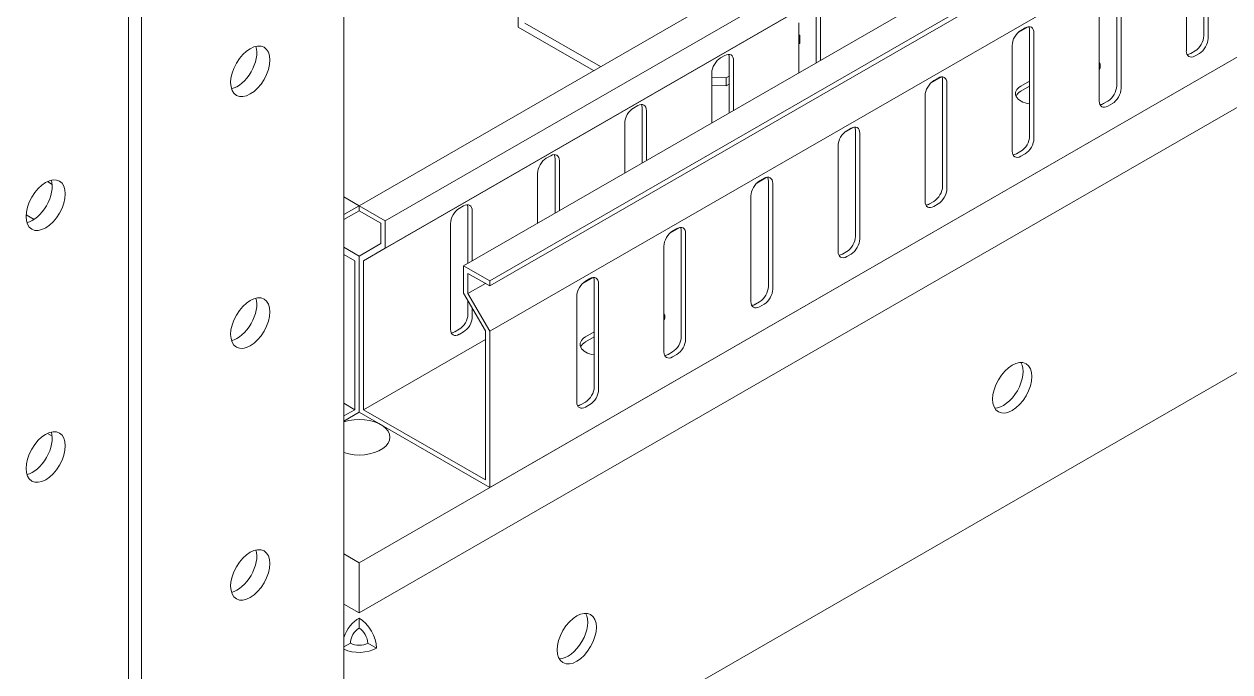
# Model space of a CAD drawing. Header units: millimetres. Extents: x 0 to 8410, y 0 to 5940.
# Drawn here: x 7351.4 to 7547.3, y 4431.7 to 4536.9 of the extents above; entities that cross this region are included whole.
import ezdxf

# ---------------------------------------------------------------- set-up
doc = ezdxf.new("R2010")
doc.units = ezdxf.units.MM
doc.header["$LTSCALE"] = 10
doc.layers.add('가시적인 것(ISO)', color=3, linetype='Continuous', lineweight=5, true_color=0x00ff00)

msp = doc.modelspace()

# ---------------------------------------------------------------- linework, layer by layer
at = {"layer": '가시적인 것(ISO)'}
for p, q in [((7368.37, 3136.39), (7368.37, 4825.03)), ((7370.49, 4823.81), (7370.49, 3158.54)), ((7403.36, 3330.27), (7403.36, 4757.71)), ((7405.85, 4507.39), (7639.19, 4641.77)), ((7410.09, 4504.95), (7643.44, 4639.32)), ((7410.09, 4500.52), (7643.44, 4634.9)), ((7406.56, 4498.47), (7639.9, 4632.85)), ((7422.82, 4497.62), (7656.17, 4631.99)), ((7431.66, 4536.38), (7431.66, 4631.54)), ((7427.06, 4495.18), (7660.41, 4629.55)), ((7427.06, 4494.36), (7660.41, 4628.73)), ((7427.06, 4487), (7660.41, 4621.38)), ((7405.85, 4449.44), (7681.62, 4608.25)), ((7681.62, 4600.07), (7405.85, 4441.27)), ((7427.06, 4461.66), (7660.41, 4596.03)), ((7408.85, 4399.95), (7685.03, 4559)), ((7543.03, 4534.97), (7543.03, 4552.14)), ((7543.74, 4551.74), (7543.74, 4534.57)), ((7540.2, 4532.53), (7540.2, 4549.7)), ((7528.89, 4526.83), (7528.89, 4544)), ((7529.59, 4543.59), (7529.59, 4526.42)), ((7526.06, 4524.39), (7526.06, 4541.56)), ((7480.1, 4530.6), (7480.1, 4539.52)), ((7480.8, 4539.11), (7480.8, 4531.01)), ((7443.92, 4529.32), (7431.66, 4536.38)), ((7432.79, 4537.03), (7445.06, 4529.97)), ((7477.27, 4528.97), (7477.27, 4537.08)), ((7512.86, 4535.5), (7514.5, 4536.45)), ((7513.33, 4535.86), (7514.04, 4536.27)), ((7514.74, 4518.69), (7514.74, 4535.86)), ((7515.45, 4535.45), (7515.45, 4518.28)), ((7477.44, 4535.06), (7477.27, 4535.16)), ((7477.27, 4534.96), (7477.44, 4535.06)), ((7477.44, 4533.75), (7477.27, 4533.65)), ((7477.44, 4533.75), (7477.44, 4535.06)), ((7511.92, 4516.24), (7511.92, 4533.41)), ((7464.54, 4531.38), (7465.25, 4531.79)), ((7540.91, 4532.12), (7541.61, 4532.52)), ((7542.32, 4532.12), (7541.61, 4531.71)), ((7465.95, 4522.46), (7465.95, 4531.38)), ((7466.66, 4530.97), (7466.66, 4522.87)), ((7463.12, 4520.83), (7463.12, 4528.93)), ((7463.12, 4528.25), (7465.46, 4528.16)), ((7465.46, 4528.16), (7465.95, 4528.44)), ((7465.46, 4528.16), (7465.46, 4526.85)), ((7498.72, 4527.36), (7500.36, 4528.3)), ((7499.19, 4527.72), (7499.89, 4528.12)), ((7500.6, 4510.54), (7500.6, 4527.71)), ((7513.33, 4526.81), (7514.74, 4527.63)), ((7465.46, 4526.85), (7463.12, 4526.94)), ((7465.95, 4527.13), (7465.46, 4526.85)), ((7501.31, 4527.3), (7501.31, 4510.14)), ((7514.74, 4526.81), (7513.33, 4525.99)), ((7450.4, 4523.24), (7451.1, 4523.65)), ((7497.77, 4508.1), (7497.77, 4525.27)), ((7526.76, 4523.97), (7527.47, 4524.38)), ((7528.18, 4523.97), (7527.47, 4523.57)), ((7451.81, 4514.31), (7451.81, 4523.23)), ((7452.52, 4522.82), (7452.52, 4514.72)), ((7448.98, 4512.69), (7448.98, 4520.79)), ((7484.58, 4519.21), (7486.22, 4520.16)), ((7485.05, 4519.57), (7485.75, 4519.98)), ((7486.46, 4502.4), (7486.46, 4519.57)), ((7487.17, 4519.16), (7487.17, 4501.99)), ((7483.63, 4499.96), (7483.63, 4517.12)), ((7512.62, 4515.83), (7513.33, 4516.24)), ((7514.04, 4515.83), (7513.33, 4515.42)), ((7436.25, 4515.09), (7436.96, 4515.5)), ((7437.67, 4506.17), (7437.67, 4515.09)), ((7438.38, 4514.68), (7438.38, 4506.58)), ((7434.84, 4504.54), (7434.84, 4512.64)), ((7470.44, 4511.07), (7472.08, 4512.01)), ((7355.98, 4510.86), (7355.22, 4511.3)), ((7470.9, 4511.43), (7471.61, 4511.84)), ((7472.32, 4494.25), (7472.32, 4511.42)), ((7473.02, 4511.02), (7473.02, 4493.85)), ((7405.85, 4507.39), (7403.36, 4508.82)), ((7469.49, 4491.81), (7469.49, 4508.98)), ((7498.48, 4507.69), (7499.19, 4508.09)), ((7403.36, 4505.96), (7405.85, 4507.39)), ((7405.85, 4506.57), (7403.36, 4505.14)), ((7405.85, 4507.39), (7405.85, 4506.57)), ((7405.85, 4506.57), (7405.85, 4507.39)), ((7405.85, 4507.39), (7410.09, 4504.95)), ((7409.38, 4504.54), (7405.85, 4506.57)), ((7422.11, 4506.95), (7422.82, 4507.36)), ((7423.53, 4498.03), (7423.53, 4506.94)), ((7424.23, 4506.54), (7424.23, 4498.43)), ((7499.89, 4507.69), (7499.19, 4507.28)), ((7353.08, 4505.17), (7351.77, 4505.93)), ((7409.38, 4501.27), (7409.38, 4504.54)), ((7410.09, 4504.95), (7410.09, 4500.52)), ((7420.7, 4487.33), (7420.7, 4504.5)), ((7456.29, 4502.93), (7457.93, 4503.87)), ((7456.76, 4503.29), (7457.47, 4503.69)), ((7458.18, 4486.11), (7458.18, 4503.28)), ((7458.88, 4502.87), (7458.88, 4485.7)), ((7403.36, 4500.66), (7405.85, 4499.22)), ((7405.85, 4499.22), (7409.38, 4501.27)), ((7410.09, 4500.52), (7406.56, 4498.47)), ((7455.35, 4483.67), (7455.35, 4500.84)), ((7405.14, 4498.47), (7403.36, 4499.5)), ((7405.14, 4498.47), (7403.36, 4499.5)), ((7405.14, 4474.28), (7405.14, 4498.47)), ((7405.85, 4499.22), (7405.85, 4473.87)), ((7405.85, 4473.87), (7405.85, 4499.22)), ((7406.56, 4498.47), (7406.56, 4474.28)), ((7484.34, 4499.54), (7485.05, 4499.95)), ((7485.75, 4499.54), (7485.05, 4499.13)), ((7422.82, 4493.19), (7422.82, 4497.62)), ((7422.82, 4497.62), (7427.06, 4495.18)), ((7427.06, 4494.36), (7423.53, 4496.39)), ((7423.53, 4496.39), (7423.53, 4493.12)), ((7423.53, 4493.12), (7426.37, 4494.76)), ((7427.06, 4495.18), (7427.06, 4494.36)), ((7442.15, 4494.78), (7443.79, 4495.73)), ((7442.62, 4495.14), (7443.33, 4495.55)), ((7444.03, 4477.97), (7444.03, 4495.14)), ((7444.74, 4494.73), (7444.74, 4477.56)), ((7426.36, 4487.07), (7422.82, 4493.19)), ((7423.53, 4493.12), (7427.06, 4487)), ((7441.2, 4475.52), (7441.2, 4492.69)), ((7423.53, 4489.78), (7423.53, 4491.97)), ((7424.23, 4490.74), (7424.23, 4489.37)), ((7470.2, 4491.4), (7470.9, 4491.81)), ((7471.61, 4491.4), (7470.9, 4490.99)), ((7421.41, 4486.92), (7422.11, 4487.33)), ((7422.82, 4486.92), (7422.11, 4486.51)), ((7426.36, 4462.88), (7426.36, 4487.07)), ((7427.06, 4487), (7427.06, 4461.66)), ((7442.62, 4486.09), (7444.03, 4486.91)), ((7406.56, 4474.28), (7426.36, 4485.68)), ((7444.03, 4486.09), (7442.62, 4485.27)), ((7456.05, 4483.25), (7456.76, 4483.66)), ((7457.47, 4483.25), (7456.76, 4482.85)), ((7405.14, 4474.28), (7403.36, 4475.31)), ((7441.91, 4475.11), (7442.62, 4475.52)), ((7443.33, 4475.11), (7442.62, 4474.7)), ((7403.36, 4473.26), (7405.14, 4474.28)), ((7405.85, 4473.87), (7403.36, 4472.44)), ((7427.06, 4461.66), (7405.85, 4473.87)), ((7406.56, 4474.28), (7426.36, 4462.88)), ((7355.98, 4469.98), (7355.22, 4470.42)), ((7403.36, 4450.87), (7405.85, 4449.44)), ((7405.85, 4441.27), (7405.85, 4449.44)), ((7405.85, 4441.27), (7403.36, 4442.7)), ((7405.85, 4438.82), (7405.85, 4440.45)), ((7404.44, 4436.37), (7403.36, 4435.75)), ((7407.26, 4436.37), (7408.68, 4435.55))]:
    msp.add_line(p, q, dxfattribs=at)
for centre, major_axis, ratio, start_param, end_param in [((7513.33, 4534.23), (1, 1.73), 0.578093, 0.783464, 2.354261), ((7514.04, 4534.63), (1, 1.73), 0.578093, 5.495853, 7.06665), ((7513.33, 4535.04), (1, 1.73), 0.578093, 5.495853, 5.922547), ((7541.61, 4534.16), (1, 1.73), 0.578093, 3.925057, 5.495853), ((7542.32, 4533.75), (-1, -1.73), 0.578093, 0.783464, 2.354261), ((7386.05, 4530.43), (2.25, 3.9), 0.578093, 3.631445, 5.793333), ((7465.25, 4530.15), (1, 1.73), 0.578093, 5.495853, 7.06665), ((7464.54, 4530.56), (1, 1.73), 0.578093, 5.495853, 5.922547), ((7541.61, 4533.35), (-1, -1.73), 0.578093, 5.495853, 7.06665), ((7540.91, 4533.75), (-1, -1.73), 0.578093, 0.360638, 0.783464), ((7464.54, 4529.75), (1, 1.73), 0.578093, 0.783464, 2.354261), ((7523.23, 4530.07), (3, 0), 0.575862, 5.943348, 6.623022), ((7523.23, 4529.25), (3, 0), 0.575862, 0.238881, 0.339837), ((7499.19, 4526.08), (1, 1.73), 0.578093, 0.783464, 2.354261), ((7499.89, 4526.49), (1, 1.73), 0.578093, 5.495853, 7.06665), ((7499.19, 4526.9), (1, 1.73), 0.578093, 5.495853, 5.922547), ((7515.45, 4525.59), (-3, 0), 0.575862, 5.497787, 7.616041), ((7515.45, 4524.77), (-3, 0), 0.575862, 5.497787, 6.044304), ((7527.47, 4526.02), (1, 1.73), 0.578093, 3.925057, 5.495853), ((7528.18, 4525.61), (-1, -1.73), 0.578093, 0.783464, 2.354261), ((7451.1, 4522.01), (1, 1.73), 0.578093, 5.495853, 7.06665), ((7450.4, 4522.42), (1, 1.73), 0.578093, 5.495853, 5.922547), ((7527.47, 4525.2), (-1, -1.73), 0.578093, 5.495853, 7.06665), ((7526.76, 4525.61), (-1, -1.73), 0.578093, 0.360638, 0.783464), ((7450.4, 4521.6), (1, 1.73), 0.578093, 0.783464, 2.354261), ((7485.75, 4518.35), (1, 1.73), 0.578093, 5.495853, 7.06665), ((7485.05, 4518.75), (1, 1.73), 0.578093, 5.495853, 5.922547), ((7485.05, 4517.94), (1, 1.73), 0.578093, 0.783464, 2.354261), ((7513.33, 4517.87), (1, 1.73), 0.578093, 3.925057, 5.495853), ((7514.04, 4517.46), (-1, -1.73), 0.578093, 0.783464, 2.354261), ((7436.96, 4513.87), (1, 1.73), 0.578093, 5.495853, 7.06665), ((7513.33, 4517.06), (-1, -1.73), 0.578093, 5.495853, 7.06665), ((7512.62, 4517.46), (-1, -1.73), 0.578093, 0.360638, 0.783464), ((7436.25, 4513.46), (1, 1.73), 0.578093, 0.783464, 2.354261), ((7436.25, 4514.27), (1, 1.73), 0.578093, 5.495853, 5.922547), ((7471.61, 4510.2), (1, 1.73), 0.578093, 5.495853, 7.06665), ((7470.9, 4510.61), (1, 1.73), 0.578093, 5.495853, 5.922547), ((7352.82, 4508.69), (2.25, 3.9), 0.578093, 3.631445, 5.793333), ((7470.9, 4509.79), (1, 1.73), 0.578093, 0.783464, 2.354261), ((7499.19, 4509.73), (1, 1.73), 0.578093, 3.925057, 5.495853), ((7499.89, 4509.32), (-1, -1.73), 0.578093, 0.783464, 2.354261), ((7499.19, 4508.91), (-1, -1.73), 0.578093, 5.495853, 7.06665), ((7422.11, 4505.32), (1, 1.73), 0.578093, 0.783464, 2.354261), ((7422.82, 4505.72), (1, 1.73), 0.578093, 5.495853, 7.06665), ((7422.11, 4506.13), (1, 1.73), 0.578093, 5.495853, 5.922547), ((7498.48, 4509.32), (-1, -1.73), 0.578093, 0.360638, 0.783464), ((7457.47, 4502.06), (1, 1.73), 0.578093, 5.495853, 7.06665), ((7456.76, 4501.65), (1, 1.73), 0.578093, 0.783464, 2.354261), ((7456.76, 4502.46), (1, 1.73), 0.578093, 5.495853, 5.922547), ((7485.05, 4501.58), (1, 1.73), 0.578093, 3.925057, 5.495853), ((7485.75, 4501.18), (-1, -1.73), 0.578093, 0.783464, 2.354261), ((7485.05, 4500.77), (-1, -1.73), 0.578093, 5.495853, 7.06665), ((7484.34, 4501.18), (-1, -1.73), 0.578093, 0.360638, 0.783464), ((7442.62, 4493.51), (1, 1.73), 0.578093, 0.783464, 2.354261), ((7443.33, 4493.91), (1, 1.73), 0.578093, 5.495853, 7.06665), ((7442.62, 4494.32), (1, 1.73), 0.578093, 5.495853, 5.922547), ((7470.9, 4493.44), (1, 1.73), 0.578093, 3.925057, 5.495853), ((7386.05, 4489.55), (2.25, 3.9), 0.578093, 3.631445, 5.793333), ((7471.61, 4493.03), (-1, -1.73), 0.578093, 0.783464, 2.354261), ((7470.9, 4492.63), (-1, -1.73), 0.578093, 5.495853, 7.06665), ((7470.2, 4493.03), (-1, -1.73), 0.578093, 0.360638, 0.783464), ((7422.11, 4488.96), (1, 1.73), 0.578093, 3.925057, 5.495853), ((7422.82, 4488.55), (-1, -1.73), 0.578093, 0.783464, 2.354261), ((7452.52, 4489.35), (3, 0), 0.575862, 5.943348, 6.623022), ((7452.52, 4488.53), (3, 0), 0.575862, 0.238881, 0.339837), ((7422.11, 4488.15), (-1, -1.73), 0.578093, 5.495853, 7.06665), ((7421.41, 4488.55), (-1, -1.73), 0.578093, 0.360638, 0.783464), ((7444.74, 4484.87), (-3, 0), 0.575862, 5.497787, 7.616041), ((7444.74, 4484.05), (-3, 0), 0.575862, 5.497787, 6.044304), ((7456.76, 4485.3), (1, 1.73), 0.578093, 3.925057, 5.495853), ((7457.47, 4484.89), (-1, -1.73), 0.578093, 0.783464, 2.354261), ((7456.76, 4484.48), (-1, -1.73), 0.578093, 5.495853, 7.06665), ((7456.05, 4484.89), (-1, -1.73), 0.578093, 0.360638, 0.783464), ((7510.5, 4478.65), (-2.25, -3.9), 0.578093, 0.319049, 2.822544), ((7442.62, 4477.15), (1, 1.73), 0.578093, 3.925057, 5.495853), ((7443.33, 4476.75), (-1, -1.73), 0.578093, 0.783464, 2.354261), ((7442.62, 4476.34), (-1, -1.73), 0.578093, 5.495853, 7.06665), ((7441.91, 4476.75), (-1, -1.73), 0.578093, 0.360638, 0.783464), ((7405.85, 4469.8), (5, 0), 0.575862, 4.192186, 8.374185), ((7352.82, 4467.81), (2.25, 3.9), 0.578093, 3.631445, 5.793333), ((7386.05, 4448.67), (2.25, 3.9), 0.578093, 3.631445, 5.793333), ((7405.85, 4437.18), (-2, -3.47), 0.578093, 3.925057, 4.998147), ((7405.85, 4437.18), (-2, 3.47), 0.578093, 3.928925, 5.499721), ((7439.79, 4437.93), (-2.25, -3.9), 0.578093, 0.319049, 2.822544), ((7405.85, 4437.18), (-1, -1.73), 0.578093, 3.925057, 5.495853), ((7405.85, 4437.18), (1, -1.73), 0.578093, 0.787332, 2.358128), ((7405.85, 4437.18), (4, 0), 0.575862, 4.041962, 5.497787), ((7405.85, 4437.18), (2, 0), 0.575862, 3.926991, 5.497787)]:
    msp.add_ellipse(centre, major_axis=major_axis, ratio=ratio, start_param=start_param, end_param=end_param, dxfattribs=at)
for centre, major_axis in [((7388.17, 4529.21), (2.25, 3.9)), ((7354.94, 4507.47), (2.25, 3.9)), ((7388.17, 4488.33), (2.25, 3.9)), ((7511.92, 4477.83), (-2.25, -3.9)), ((7354.94, 4466.59), (2.25, 3.9)), ((7388.17, 4447.45), (2.25, 3.9)), ((7441.2, 4437.11), (-2.25, -3.9))]:
    msp.add_ellipse(centre, major_axis=major_axis, ratio=0.578093, dxfattribs=at)

doc.saveas('drawing.dxf')
